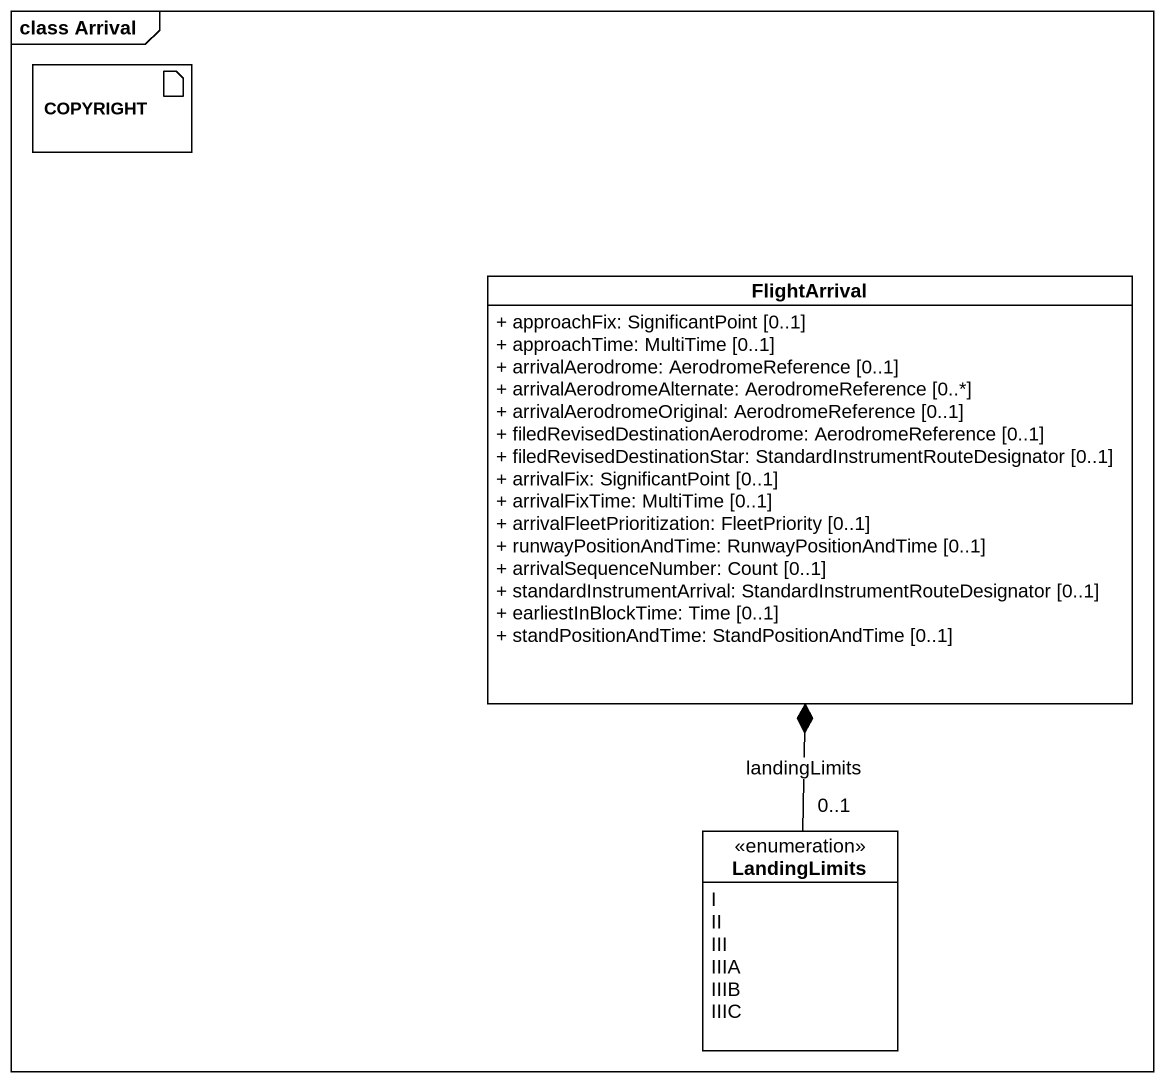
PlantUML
@startuml
mainframe class Arrival
allowmixing
hide circle
hide empty members
skinparam classAttributeIconSize 0
artifact COPYRIGHT
class FlightArrival {
  + approachFix: SignificantPoint [0..1]
  + approachTime: MultiTime [0..1]
  + arrivalAerodrome: AerodromeReference [0..1]
  + arrivalAerodromeAlternate: AerodromeReference [0..*]
  + arrivalAerodromeOriginal: AerodromeReference [0..1]
  + filedRevisedDestinationAerodrome: AerodromeReference [0..1]
  + filedRevisedDestinationStar: StandardInstrumentRouteDesignator [0..1]
  + arrivalFix: SignificantPoint [0..1]
  + arrivalFixTime: MultiTime [0..1]
  + arrivalFleetPrioritization: FleetPriority [0..1]
  + runwayPositionAndTime: RunwayPositionAndTime [0..1]
  + arrivalSequenceNumber: Count [0..1]
  + standardInstrumentArrival: StandardInstrumentRouteDesignator [0..1]
  + earliestInBlockTime: Time [0..1]
  + standPositionAndTime: StandPositionAndTime [0..1]
}
enum LandingLimits {
  I
  II
  III
  IIIA
  IIIB
  IIIC
}
FlightArrival *-- "0..1" LandingLimits : landingLimits
@enduml
